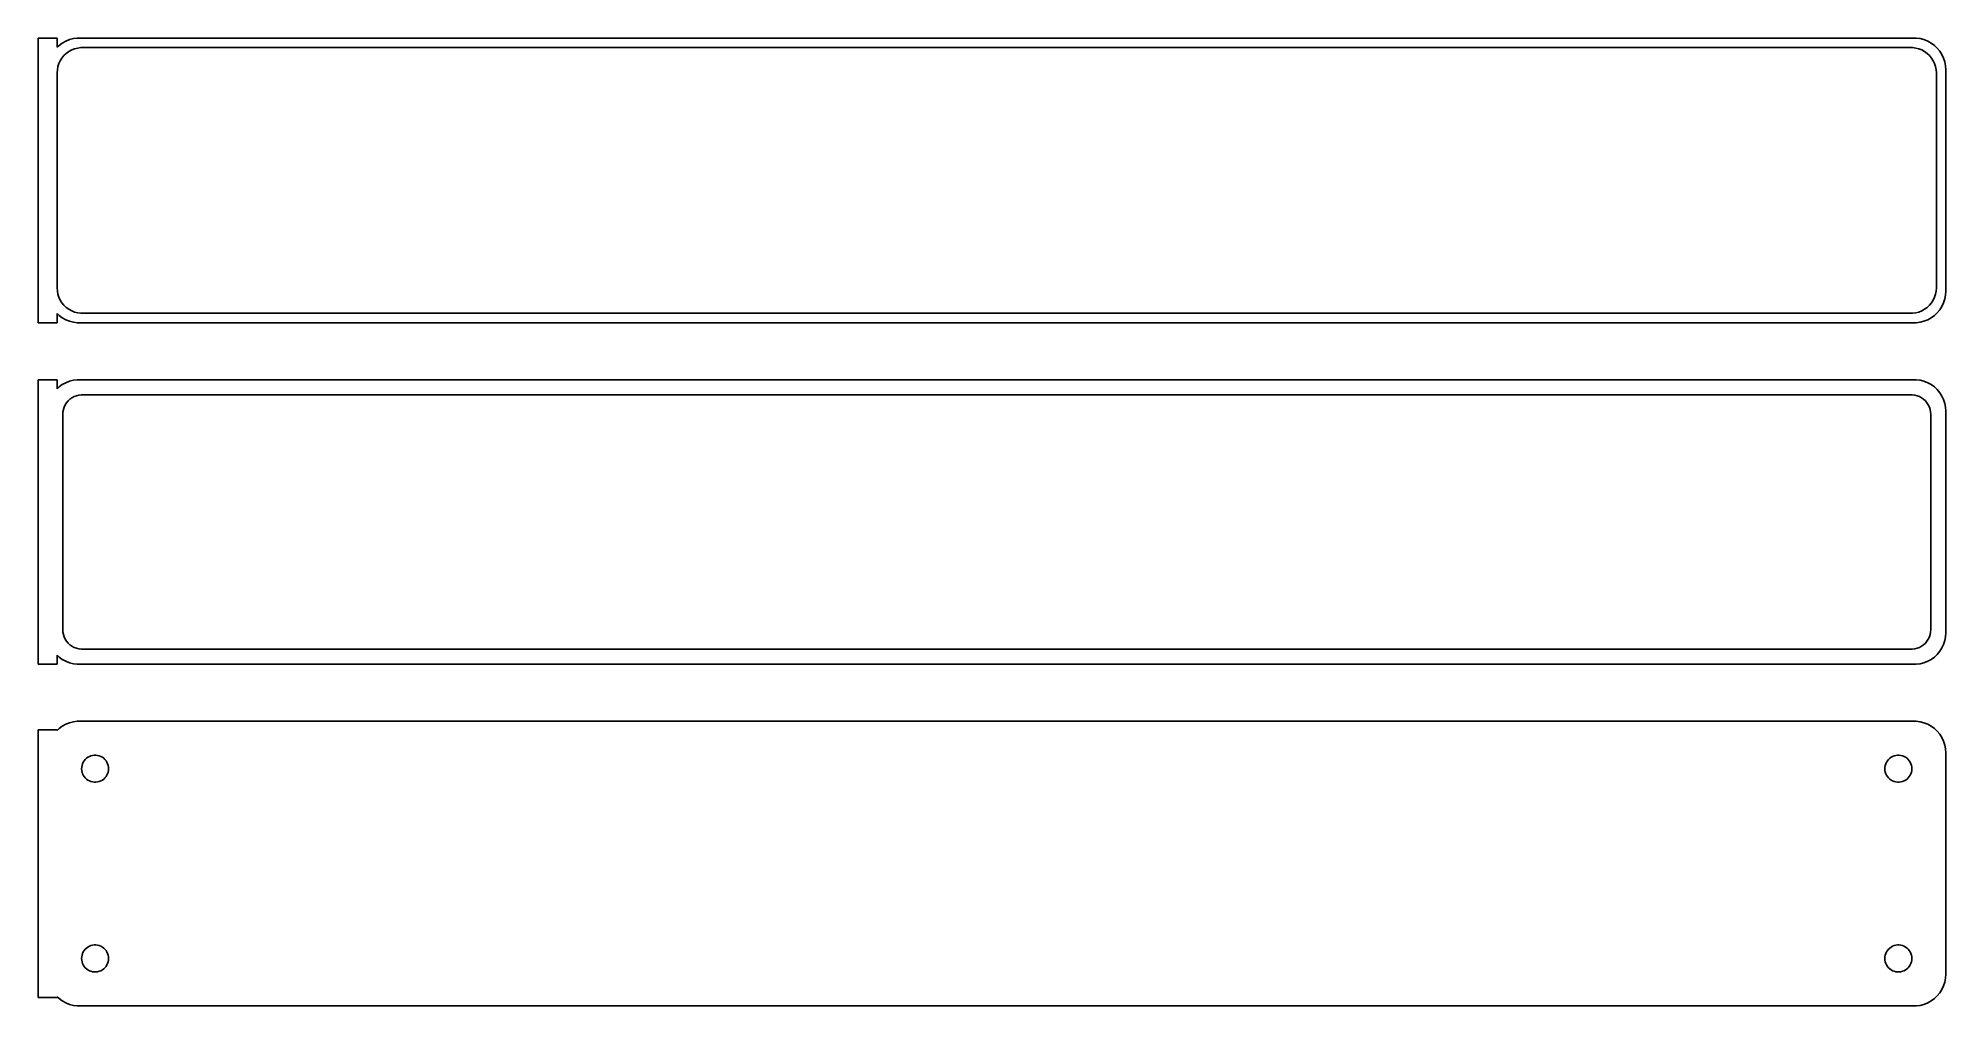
# Model space of a CAD drawing. Header units: metres. Extents: x -152 to 150, y 140 to 292.
import ezdxf

# ---------------------------------------------------------------- set-up
doc = ezdxf.new("R2010")
doc.units = ezdxf.units.M

msp = doc.modelspace()

# ---------------------------------------------------------------- linework, layer by layer
for p, q in [((-148.5, 292.49), (-151.5, 292.49)), ((-151.5, 292.49), (-151.5, 247.51)), ((-148.5, 291.059), (-148.5, 292.49)), ((-145.314, 292.49), (-145.937, 292.411)), ((145.314, 292.49), (-145.314, 292.49)), ((145.937, 292.411), (145.314, 292.49)), ((-148.187, 291.353), (-148.5, 291.059)), ((-147.679, 291.722), (-148.187, 291.353)), ((-147.736, 289.351), (-147.416, 289.738)), ((-147.129, 292.024), (-147.679, 291.722)), ((-147.416, 289.738), (-147.05, 290.082)), ((-146.545, 292.255), (-147.129, 292.024)), ((-147.05, 290.082), (-146.643, 290.377)), ((-146.643, 290.377), (-146.203, 290.619)), ((-145.937, 292.411), (-146.545, 292.255)), ((-146.203, 290.619), (-145.736, 290.804)), ((-145.736, 290.804), (-145.25, 290.929)), ((-145.25, 290.929), (-144.751, 290.992)), ((-144.751, 290.992), (144.751, 290.992)), ((144.751, 290.992), (145.25, 290.929)), ((145.25, 290.929), (145.736, 290.804)), ((145.736, 290.804), (146.203, 290.619)), ((146.545, 292.255), (145.937, 292.411)), ((146.203, 290.619), (146.643, 290.377)), ((147.129, 292.024), (146.545, 292.255)), ((146.643, 290.377), (147.05, 290.082)), ((147.05, 290.082), (147.416, 289.738)), ((147.679, 291.722), (147.129, 292.024)), ((147.416, 289.738), (147.736, 289.351)), ((148.187, 291.353), (147.679, 291.722)), ((148.645, 290.923), (148.187, 291.353)), ((149.045, 290.439), (148.645, 290.923)), ((149.382, 289.909), (149.045, 290.439)), ((149.649, 289.341), (149.382, 289.909)), ((-148.5, 287), (-148.468, 287.501)), ((-148.5, 253), (-148.5, 287)), ((-148.468, 287.501), (-148.374, 287.995)), ((-148.374, 287.995), (-148.219, 288.472)), ((-148.219, 288.472), (-148.005, 288.927)), ((-148.005, 288.927), (-147.736, 289.351)), ((147.736, 289.351), (148.005, 288.927)), ((148.005, 288.927), (148.219, 288.472)), ((148.219, 288.472), (148.374, 287.995)), ((148.374, 287.995), (148.468, 287.501)), ((148.468, 287.501), (148.5, 287)), ((148.5, 287), (148.5, 253)), ((149.843, 288.743), (149.649, 289.341)), ((149.961, 288.127), (149.843, 288.743)), ((150, 287.5), (149.961, 288.127)), ((150, 252.5), (150, 287.5)), ((-148.468, 252.499), (-148.5, 253)), ((-148.374, 252.005), (-148.468, 252.499)), ((-148.219, 251.528), (-148.374, 252.005)), ((-148.005, 251.073), (-148.219, 251.528)), ((-147.736, 250.649), (-148.005, 251.073)), ((-147.416, 250.262), (-147.736, 250.649)), ((-147.05, 249.918), (-147.416, 250.262)), ((147.416, 250.262), (147.05, 249.918)), ((147.736, 250.649), (147.416, 250.262)), ((148.005, 251.073), (147.736, 250.649)), ((148.219, 251.528), (148.005, 251.073)), ((148.374, 252.005), (148.219, 251.528)), ((148.468, 252.499), (148.374, 252.005)), ((148.5, 253), (148.468, 252.499)), ((149.382, 250.091), (149.649, 250.659)), ((149.649, 250.659), (149.843, 251.257)), ((149.843, 251.257), (149.961, 251.873)), ((149.961, 251.873), (150, 252.5)), ((-151.5, 247.51), (-148.5, 247.51)), ((-148.5, 248.941), (-148.187, 248.647)), ((-148.5, 247.51), (-148.5, 248.941)), ((-148.187, 248.647), (-147.679, 248.278)), ((-147.679, 248.278), (-147.129, 247.976)), ((-147.129, 247.976), (-146.545, 247.745)), ((-146.643, 249.623), (-147.05, 249.918)), ((-146.203, 249.381), (-146.643, 249.623)), ((-146.545, 247.745), (-145.937, 247.589)), ((-145.736, 249.196), (-146.203, 249.381)), ((-145.937, 247.589), (-145.314, 247.51)), ((-145.25, 249.071), (-145.736, 249.196)), ((-145.314, 247.51), (145.314, 247.51)), ((-144.751, 249.008), (-145.25, 249.071)), ((144.751, 249.008), (-144.751, 249.008)), ((145.25, 249.071), (144.751, 249.008)), ((145.736, 249.196), (145.25, 249.071)), ((145.314, 247.51), (145.937, 247.589)), ((146.203, 249.381), (145.736, 249.196)), ((145.937, 247.589), (146.545, 247.745)), ((146.643, 249.623), (146.203, 249.381)), ((146.545, 247.745), (147.129, 247.976)), ((147.05, 249.918), (146.643, 249.623)), ((147.129, 247.976), (147.679, 248.278)), ((147.679, 248.278), (148.187, 248.647)), ((148.187, 248.647), (148.645, 249.077)), ((148.645, 249.077), (149.045, 249.561)), ((149.045, 249.561), (149.382, 250.091)), ((-148.5, 238.479), (-151.5, 238.479)), ((-151.5, 238.479), (-151.5, 193.521)), ((-148.5, 237.059), (-148.5, 238.479)), ((-146.545, 238.255), (-147.129, 238.024)), ((-145.937, 238.411), (-146.545, 238.255)), ((-145.314, 238.49), (-145.937, 238.411)), ((145.314, 238.49), (-145.314, 238.49)), ((145.937, 238.411), (145.314, 238.49)), ((146.545, 238.255), (145.937, 238.411)), ((147.129, 238.024), (146.545, 238.255)), ((-148.187, 237.353), (-148.5, 237.059)), ((-147.679, 237.722), (-148.187, 237.353)), ((-147.129, 238.024), (-147.679, 237.722)), ((-146.769, 235.131), (-146.484, 235.399)), ((-146.484, 235.399), (-146.168, 235.628)), ((-146.168, 235.628), (-145.825, 235.817)), ((-145.825, 235.817), (-145.462, 235.961)), ((-145.462, 235.961), (-145.083, 236.058)), ((-145.083, 236.058), (-144.695, 236.107)), ((-144.695, 236.107), (144.695, 236.107)), ((144.695, 236.107), (145.083, 236.058)), ((145.083, 236.058), (145.462, 235.961)), ((145.462, 235.961), (145.825, 235.817)), ((145.825, 235.817), (146.168, 235.628)), ((146.168, 235.628), (146.484, 235.399)), ((146.484, 235.399), (146.769, 235.131)), ((147.679, 237.722), (147.129, 238.024)), ((148.187, 237.353), (147.679, 237.722)), ((148.645, 236.923), (148.187, 237.353)), ((149.045, 236.439), (148.645, 236.923)), ((149.382, 235.909), (149.045, 236.439)), ((149.649, 235.341), (149.382, 235.909)), ((149.843, 234.743), (149.649, 235.341)), ((-147.613, 233), (-147.588, 233.39)), ((-147.613, 199), (-147.613, 233)), ((-147.588, 233.39), (-147.515, 233.774)), ((-147.515, 233.774), (-147.394, 234.146)), ((-147.394, 234.146), (-147.228, 234.5)), ((-147.228, 234.5), (-147.018, 234.83)), ((-147.018, 234.83), (-146.769, 235.131)), ((146.769, 235.131), (147.018, 234.83)), ((147.018, 234.83), (147.228, 234.5)), ((147.228, 234.5), (147.394, 234.146)), ((147.394, 234.146), (147.515, 233.774)), ((147.515, 233.774), (147.588, 233.39)), ((147.588, 233.39), (147.613, 233)), ((147.613, 233), (147.613, 199)), ((149.961, 234.127), (149.843, 234.743)), ((150, 233.5), (149.961, 234.127)), ((150, 198.5), (150, 233.5)), ((-147.588, 198.61), (-147.613, 199)), ((147.613, 199), (147.588, 198.61)), ((-147.515, 198.226), (-147.588, 198.61)), ((-147.394, 197.854), (-147.515, 198.226)), ((-147.228, 197.5), (-147.394, 197.854)), ((-147.018, 197.17), (-147.228, 197.5)), ((-146.769, 196.869), (-147.018, 197.17)), ((-146.484, 196.601), (-146.769, 196.869)), ((-146.168, 196.372), (-146.484, 196.601)), ((-145.825, 196.183), (-146.168, 196.372)), ((-145.462, 196.039), (-145.825, 196.183)), ((-145.083, 195.942), (-145.462, 196.039)), ((145.462, 196.039), (145.083, 195.942)), ((145.825, 196.183), (145.462, 196.039)), ((146.168, 196.372), (145.825, 196.183)), ((146.484, 196.601), (146.168, 196.372)), ((146.769, 196.869), (146.484, 196.601)), ((147.018, 197.17), (146.769, 196.869)), ((147.228, 197.5), (147.018, 197.17)), ((147.394, 197.854), (147.228, 197.5)), ((147.515, 198.226), (147.394, 197.854)), ((147.588, 198.61), (147.515, 198.226)), ((149.045, 195.561), (149.382, 196.091)), ((149.382, 196.091), (149.649, 196.659)), ((149.649, 196.659), (149.843, 197.257)), ((149.843, 197.257), (149.961, 197.873)), ((149.961, 197.873), (150, 198.5)), ((-151.5, 193.521), (-148.5, 193.521)), ((-148.5, 193.521), (-148.5, 194.941)), ((-148.5, 194.941), (-148.187, 194.647)), ((-148.187, 194.647), (-147.679, 194.278)), ((-147.679, 194.278), (-147.129, 193.976)), ((-147.129, 193.976), (-146.545, 193.745)), ((-146.545, 193.745), (-145.937, 193.589)), ((-145.937, 193.589), (-145.314, 193.51)), ((-145.314, 193.51), (145.314, 193.51)), ((-144.695, 195.893), (-145.083, 195.942)), ((144.695, 195.893), (-144.695, 195.893)), ((145.083, 195.942), (144.695, 195.893)), ((145.314, 193.51), (145.937, 193.589)), ((145.937, 193.589), (146.545, 193.745)), ((146.545, 193.745), (147.129, 193.976)), ((147.129, 193.976), (147.679, 194.278)), ((147.679, 194.278), (148.187, 194.647)), ((148.187, 194.647), (148.645, 195.077)), ((148.645, 195.077), (149.045, 195.561)), ((-147.129, 184.024), (-147.679, 183.722)), ((-146.545, 184.255), (-147.129, 184.024)), ((-145.937, 184.411), (-146.545, 184.255)), ((-145.314, 184.49), (-145.937, 184.411)), ((145.314, 184.49), (-145.314, 184.49)), ((145.937, 184.411), (145.314, 184.49)), ((146.545, 184.255), (145.937, 184.411)), ((147.129, 184.024), (146.545, 184.255)), ((147.679, 183.722), (147.129, 184.024)), ((-148.5, 183.153), (-151.5, 183.153)), ((-151.5, 183.153), (-151.5, 140.847)), ((-148.187, 183.353), (-148.5, 183.059)), ((-148.5, 183.059), (-148.5, 183.153)), ((-147.679, 183.722), (-148.187, 183.353)), ((148.187, 183.353), (147.679, 183.722)), ((148.645, 182.923), (148.187, 183.353)), ((149.045, 182.439), (148.645, 182.923)), ((149.382, 181.909), (149.045, 182.439)), ((149.649, 181.341), (149.382, 181.909)), ((149.843, 180.743), (149.649, 181.341)), ((-144.485, 177.786), (-144.371, 178.029)), ((-144.371, 178.029), (-144.227, 178.255)), ((-144.227, 178.255), (-144.057, 178.462)), ((-144.057, 178.462), (-143.861, 178.645)), ((-143.861, 178.645), (-143.644, 178.803)), ((-143.644, 178.803), (-143.409, 178.932)), ((-143.409, 178.932), (-143.16, 179.031)), ((-143.16, 179.031), (-142.9, 179.097)), ((-142.9, 179.097), (-142.634, 179.131)), ((-142.634, 179.131), (-142.366, 179.131)), ((-142.366, 179.131), (-142.1, 179.097)), ((-142.1, 179.097), (-141.84, 179.031)), ((-141.84, 179.031), (-141.591, 178.932)), ((-141.591, 178.932), (-141.356, 178.803)), ((-141.356, 178.803), (-141.139, 178.645)), ((-141.139, 178.645), (-140.943, 178.462)), ((-140.943, 178.462), (-140.773, 178.255)), ((-140.773, 178.255), (-140.629, 178.029)), ((-140.629, 178.029), (-140.515, 177.786)), ((140.515, 177.786), (140.629, 178.029)), ((140.629, 178.029), (140.773, 178.255)), ((140.773, 178.255), (140.943, 178.462)), ((140.943, 178.462), (141.139, 178.645)), ((141.139, 178.645), (141.356, 178.803)), ((141.356, 178.803), (141.591, 178.932)), ((141.591, 178.932), (141.84, 179.031)), ((141.84, 179.031), (142.1, 179.097)), ((142.1, 179.097), (142.366, 179.131)), ((142.366, 179.131), (142.634, 179.131)), ((142.634, 179.131), (142.9, 179.097)), ((142.9, 179.097), (143.16, 179.031)), ((143.16, 179.031), (143.409, 178.932)), ((143.409, 178.932), (143.644, 178.803)), ((143.644, 178.803), (143.861, 178.645)), ((143.861, 178.645), (144.057, 178.462)), ((144.057, 178.462), (144.227, 178.255)), ((144.227, 178.255), (144.371, 178.029)), ((144.371, 178.029), (144.485, 177.786)), ((149.961, 180.127), (149.843, 180.743)), ((150, 179.5), (149.961, 180.127)), ((150, 144.5), (150, 179.5)), ((-144.635, 177), (-144.618, 177.268)), ((-144.618, 176.732), (-144.635, 177)), ((-144.618, 177.268), (-144.568, 177.531)), ((-144.568, 176.469), (-144.618, 176.732)), ((-144.568, 177.531), (-144.485, 177.786)), ((-144.485, 176.214), (-144.568, 176.469)), ((-144.371, 175.971), (-144.485, 176.214)), ((-144.227, 175.745), (-144.371, 175.971)), ((-144.057, 175.538), (-144.227, 175.745)), ((-143.861, 175.355), (-144.057, 175.538)), ((-143.644, 175.197), (-143.861, 175.355)), ((-143.409, 175.068), (-143.644, 175.197)), ((-143.16, 174.969), (-143.409, 175.068)), ((-142.9, 174.903), (-143.16, 174.969)), ((-142.634, 174.869), (-142.9, 174.903)), ((-142.1, 174.903), (-142.366, 174.869)), ((-141.84, 174.969), (-142.1, 174.903)), ((-141.591, 175.068), (-141.84, 174.969)), ((-141.356, 175.197), (-141.591, 175.068)), ((-141.139, 175.355), (-141.356, 175.197)), ((-140.943, 175.538), (-141.139, 175.355)), ((-140.773, 175.745), (-140.943, 175.538)), ((-140.629, 175.971), (-140.773, 175.745)), ((-140.515, 176.214), (-140.629, 175.971)), ((-140.515, 177.786), (-140.432, 177.531)), ((-140.432, 176.469), (-140.515, 176.214)), ((-140.432, 177.531), (-140.382, 177.268)), ((-140.382, 176.732), (-140.432, 176.469)), ((-140.382, 177.268), (-140.365, 177)), ((-140.365, 177), (-140.382, 176.732)), ((140.365, 177), (140.382, 177.268)), ((140.382, 176.732), (140.365, 177)), ((140.382, 177.268), (140.432, 177.531)), ((140.432, 176.469), (140.382, 176.732)), ((140.432, 177.531), (140.515, 177.786)), ((140.515, 176.214), (140.432, 176.469)), ((140.629, 175.971), (140.515, 176.214)), ((140.773, 175.745), (140.629, 175.971)), ((140.943, 175.538), (140.773, 175.745)), ((141.139, 175.355), (140.943, 175.538)), ((141.356, 175.197), (141.139, 175.355)), ((141.591, 175.068), (141.356, 175.197)), ((141.84, 174.969), (141.591, 175.068)), ((142.1, 174.903), (141.84, 174.969)), ((142.366, 174.869), (142.1, 174.903)), ((142.9, 174.903), (142.634, 174.869)), ((143.16, 174.969), (142.9, 174.903)), ((143.409, 175.068), (143.16, 174.969)), ((143.644, 175.197), (143.409, 175.068)), ((143.861, 175.355), (143.644, 175.197)), ((144.057, 175.538), (143.861, 175.355)), ((144.227, 175.745), (144.057, 175.538)), ((144.371, 175.971), (144.227, 175.745)), ((144.485, 176.214), (144.371, 175.971)), ((144.485, 177.786), (144.568, 177.531)), ((144.568, 176.469), (144.485, 176.214)), ((144.568, 177.531), (144.618, 177.268)), ((144.618, 176.732), (144.568, 176.469)), ((144.618, 177.268), (144.635, 177)), ((144.635, 177), (144.618, 176.732)), ((-142.366, 174.869), (-142.634, 174.869)), ((142.634, 174.869), (142.366, 174.869)), ((-144.568, 147.531), (-144.485, 147.786)), ((-144.485, 147.786), (-144.371, 148.029)), ((-144.371, 148.029), (-144.227, 148.255)), ((-144.227, 148.255), (-144.057, 148.462)), ((-144.057, 148.462), (-143.861, 148.645)), ((-143.861, 148.645), (-143.644, 148.803)), ((-143.644, 148.803), (-143.409, 148.932)), ((-143.409, 148.932), (-143.16, 149.031)), ((-143.16, 149.031), (-142.9, 149.097)), ((-142.9, 149.097), (-142.634, 149.131)), ((-142.634, 149.131), (-142.366, 149.131)), ((-142.366, 149.131), (-142.1, 149.097)), ((-142.1, 149.097), (-141.84, 149.031)), ((-141.84, 149.031), (-141.591, 148.932)), ((-141.591, 148.932), (-141.356, 148.803)), ((-141.356, 148.803), (-141.139, 148.645)), ((-141.139, 148.645), (-140.943, 148.462)), ((-140.943, 148.462), (-140.773, 148.255)), ((-140.773, 148.255), (-140.629, 148.029)), ((-140.629, 148.029), (-140.515, 147.786)), ((-140.515, 147.786), (-140.432, 147.531)), ((140.432, 147.531), (140.515, 147.786)), ((140.515, 147.786), (140.629, 148.029)), ((140.629, 148.029), (140.773, 148.255)), ((140.773, 148.255), (140.943, 148.462)), ((140.943, 148.462), (141.139, 148.645)), ((141.139, 148.645), (141.356, 148.803)), ((141.356, 148.803), (141.591, 148.932)), ((141.591, 148.932), (141.84, 149.031)), ((141.84, 149.031), (142.1, 149.097)), ((142.1, 149.097), (142.366, 149.131)), ((142.366, 149.131), (142.634, 149.131)), ((142.634, 149.131), (142.9, 149.097)), ((142.9, 149.097), (143.16, 149.031)), ((143.16, 149.031), (143.409, 148.932)), ((143.409, 148.932), (143.644, 148.803)), ((143.644, 148.803), (143.861, 148.645)), ((143.861, 148.645), (144.057, 148.462)), ((144.057, 148.462), (144.227, 148.255)), ((144.227, 148.255), (144.371, 148.029)), ((144.371, 148.029), (144.485, 147.786)), ((144.485, 147.786), (144.568, 147.531)), ((-144.635, 147), (-144.618, 147.268)), ((-144.618, 146.732), (-144.635, 147)), ((-144.618, 147.268), (-144.568, 147.531)), ((-144.568, 146.469), (-144.618, 146.732)), ((-144.485, 146.214), (-144.568, 146.469)), ((-144.371, 145.971), (-144.485, 146.214)), ((-144.227, 145.745), (-144.371, 145.971)), ((-144.057, 145.538), (-144.227, 145.745)), ((-143.861, 145.355), (-144.057, 145.538)), ((-143.644, 145.197), (-143.861, 145.355)), ((-143.409, 145.068), (-143.644, 145.197)), ((-143.16, 144.969), (-143.409, 145.068)), ((-142.9, 144.903), (-143.16, 144.969)), ((-142.634, 144.869), (-142.9, 144.903)), ((-142.366, 144.869), (-142.634, 144.869)), ((-142.1, 144.903), (-142.366, 144.869)), ((-141.84, 144.969), (-142.1, 144.903)), ((-141.591, 145.068), (-141.84, 144.969)), ((-141.356, 145.197), (-141.591, 145.068)), ((-141.139, 145.355), (-141.356, 145.197)), ((-140.943, 145.538), (-141.139, 145.355)), ((-140.773, 145.745), (-140.943, 145.538)), ((-140.629, 145.971), (-140.773, 145.745)), ((-140.515, 146.214), (-140.629, 145.971)), ((-140.432, 146.469), (-140.515, 146.214)), ((-140.432, 147.531), (-140.382, 147.268)), ((-140.382, 146.732), (-140.432, 146.469)), ((-140.382, 147.268), (-140.365, 147)), ((-140.365, 147), (-140.382, 146.732)), ((140.365, 147), (140.382, 147.268)), ((140.382, 146.732), (140.365, 147)), ((140.382, 147.268), (140.432, 147.531)), ((140.432, 146.469), (140.382, 146.732)), ((140.515, 146.214), (140.432, 146.469)), ((140.629, 145.971), (140.515, 146.214)), ((140.773, 145.745), (140.629, 145.971)), ((140.943, 145.538), (140.773, 145.745)), ((141.139, 145.355), (140.943, 145.538)), ((141.356, 145.197), (141.139, 145.355)), ((141.591, 145.068), (141.356, 145.197)), ((141.84, 144.969), (141.591, 145.068)), ((142.1, 144.903), (141.84, 144.969)), ((142.366, 144.869), (142.1, 144.903)), ((142.634, 144.869), (142.366, 144.869)), ((142.9, 144.903), (142.634, 144.869)), ((143.16, 144.969), (142.9, 144.903)), ((143.409, 145.068), (143.16, 144.969)), ((143.644, 145.197), (143.409, 145.068)), ((143.861, 145.355), (143.644, 145.197)), ((144.057, 145.538), (143.861, 145.355)), ((144.227, 145.745), (144.057, 145.538)), ((144.371, 145.971), (144.227, 145.745)), ((144.485, 146.214), (144.371, 145.971)), ((144.568, 146.469), (144.485, 146.214)), ((144.568, 147.531), (144.618, 147.268)), ((144.618, 146.732), (144.568, 146.469)), ((144.618, 147.268), (144.635, 147)), ((144.635, 147), (144.618, 146.732)), ((149.045, 141.561), (149.382, 142.091)), ((149.382, 142.091), (149.649, 142.659)), ((149.649, 142.659), (149.843, 143.257)), ((149.843, 143.257), (149.961, 143.873)), ((149.961, 143.873), (150, 144.5)), ((-151.5, 140.847), (-148.5, 140.847)), ((-148.5, 140.847), (-148.5, 140.941)), ((-148.5, 140.941), (-148.187, 140.647)), ((-148.187, 140.647), (-147.679, 140.278)), ((-147.679, 140.278), (-147.129, 139.976)), ((-147.129, 139.976), (-146.545, 139.745)), ((-146.545, 139.745), (-145.937, 139.589)), ((-145.937, 139.589), (-145.314, 139.51)), ((-145.314, 139.51), (145.314, 139.51)), ((145.314, 139.51), (145.937, 139.589)), ((145.937, 139.589), (146.545, 139.745)), ((146.545, 139.745), (147.129, 139.976)), ((147.129, 139.976), (147.679, 140.278)), ((147.679, 140.278), (148.187, 140.647)), ((148.187, 140.647), (148.645, 141.077)), ((148.645, 141.077), (149.045, 141.561))]:
    msp.add_line(p, q)

doc.saveas('drawing.dxf')
